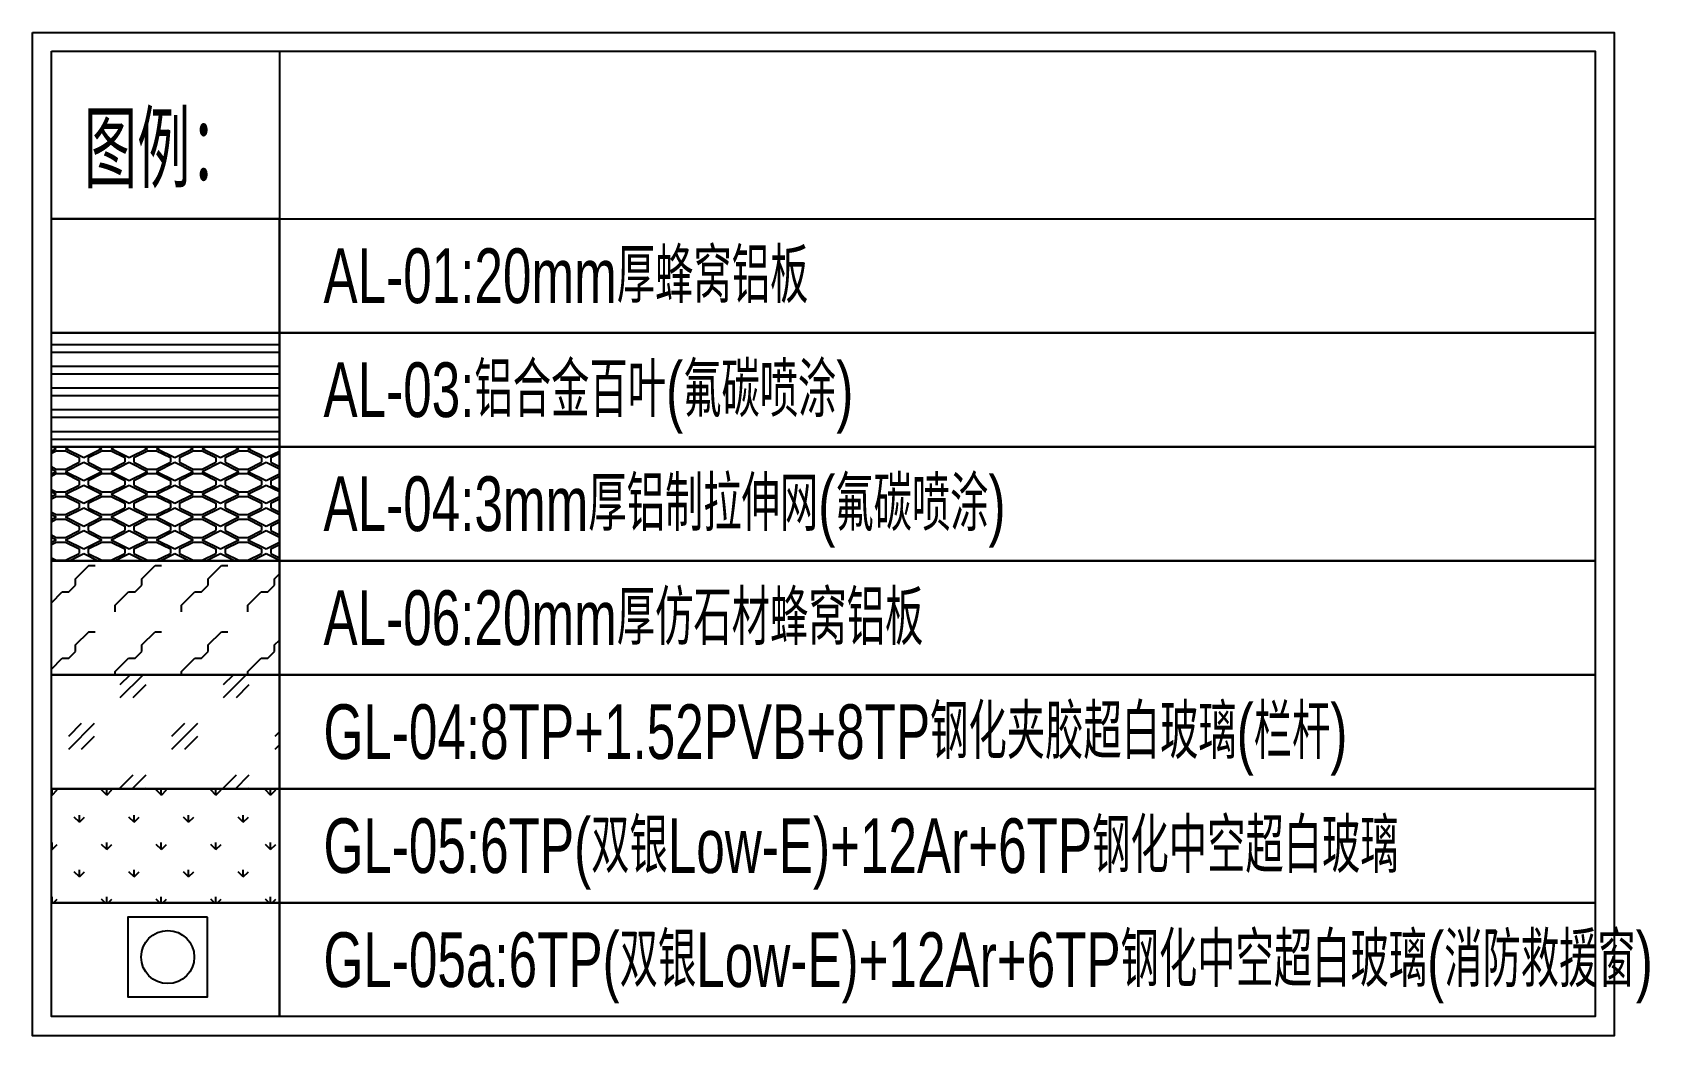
# Model space of a CAD drawing. Extents: x 137748 to 546915, y -417571 to -267079.
# Drawn here: x 498162 to 546915, y -417571 to -387314 of the extents above; entities that cross this region are included whole.
import ezdxf
from ezdxf.enums import TextEntityAlignment as Align

# ---------------------------------------------------------------- set-up
doc = ezdxf.new("R2010")
doc.units = 0
doc.layers.get('0').update_dxf_attribs({"color": 8})
for name, color, linetype in [('#填充层', 8, 'Continuous'), ('#文字', 8, 'Continuous'), ('#标注', 8, 'Continuous'), ('A-ELEV-PATT', 8, 'Continuous'), ('E-HATCH3', 8, 'Continuous'), ('S_STAIR', 8, 'Continuous')]:
    doc.layers.add(name, color=color, linetype=linetype)
doc.styles.add('#文字', font='jrs.shx', dxfattribs={"width": 0.7, "bigfont": 'hztxt.shx'})

# ---------------------------------------------------------------- blocks, each defined once
blk = doc.blocks.new('TL2')
at = {"layer": '#填充层', "ltscale": 5}
h = blk.add_hatch(dxfattribs=at)
h.set_pattern_fill('玻璃A', color=256, scale=0.5)
h.set_pattern_definition([(45, (-333.941, 911.1208), (-2.828427, 2.828427), [2, -2]), (45, (-333.941, 911.828), (-2.828427, 2.828427), [1, -3]), (45, (-333.234, 911.1208), (-2.828427, 2.828427), [1, -3])])
h.paths.add_polyline_path([(-85.648, 19.792), (-73.148, 19.792), (-73.148, 13.542), (-85.648, 13.542)])
at = {"layer": 'A-ELEV-PATT', "ltscale": 5}
h = blk.add_hatch(dxfattribs=at)
h.set_pattern_fill('STEEL', color=256, scale=0.75, angle=135)
h.set_pattern_definition([(180, (-562.4392, 771.7204), (-1e-16, -1.190625), []), (180, (-562.8602, 771.2994), (-1e-16, -1.190625), [])])
h.paths.add_polyline_path([(-85.648, 38.542), (-73.148, 38.542), (-73.148, 32.292), (-85.648, 32.292)])
at = {"layer": 'E-HATCH3'}
h = blk.add_hatch(dxfattribs=at)
h.set_pattern_fill('菱形金属网', color=256, scale=1.25, angle=-90, style=0)
h.set_pattern_definition([(270, (-561.6892, 771.2204), (2.5, -1.25), [0.25, -1]), (270, (-561.1892, 771.2204), (2.5, -1.25), [0.25, -1]), (5e-10, (-560.4392, 771.5954), (2.5, 1.25), [0.5, -2]), (5e-10, (-560.4392, 769.3454), (2.5, 1.25), [0.5, -2]), (333.43495, (-562.4392, 771.7204), (2.5, -1e-09), [1.118, -1.677085]), (333.43495, (-561.4392, 770.9704), (2.5, -5e-08), [1.118, -1.677085]), (333.43495, (-562.4392, 771.5954), (2.5, -1e-09), [0.8385, -0.559, 0.8385, -0.559085]), (26.56505, (-562.4392, 770.5954), (2.5, 1e-09), [0.8385, -0.559, 0.8385, -0.559085]), (26.56505, (-561.4392, 771.2204), (2.5, 1e-09), [1.118, -1.677085]), (26.56505, (-562.4392, 770.4704), (2.5, 1e-09), [1.118, -1.677085])])
h.paths.add_polyline_path([(-85.648, 32.292), (-73.148, 32.292), (-73.148, 26.042), (-85.648, 26.042)])
h = blk.add_hatch(dxfattribs=at)
h.set_pattern_fill('玻璃D', color=256, scale=7.272727, style=0)
h.set_pattern_definition([(0, (-561.712, 766.925), (3.636364, 3.636364), [0.363636, -3.272727, 0.363636, -3.272727]), (0, (-560.2574, 768.3795), (3.636364, 3.636364), [0.363636, -3.272727, 0.363636, -3.272727]), (90, (-562.4392, 765.834), (-3.636364, 3.636364), [0.363636, -3.272727]), (90, (-560.9847, 767.2885), (-3.636364, 3.636364), [0.363636, -3.272727]), (45, (-560.9847, 767.6522), (0, 3.636364), [1.028509, -2.0570675, 1.028509, -1.028509]), (45, (-561.3483, 766.925), (0, 3.636364), [0.514255, -4.62834])])
h.paths.add_polyline_path([(-85.648, 26.042), (-73.148, 26.042), (-73.148, 19.792), (-85.648, 19.792)])
h = blk.add_hatch(dxfattribs=at)
h.set_pattern_fill('GRASS', color=256, scale=0.75, style=0)
h.set_pattern_definition([(90, (-796.4061, -108.4359), (-1.4966932, 1.4966932), [0.396871, -2.596515]), (45, (-796.4061, -108.4359), (-1.496694, 1.496694), [0.396871, -1.719774]), (135, (-796.4061, -108.4359), (-1.496694, -1.496694), [0.396871, -1.719774])])
h.paths.add_polyline_path([(-85.648, 13.542), (-73.148, 13.542), (-73.148, 7.292), (-85.648, 7.292)])
at = {"layer": '#标注'}
for points in [[(-85.648, 44.792), (-73.148, 44.792), (-73.148, 38.542), (-85.648, 38.542)], [(-1.042, 38.542), (-73.148, 38.542), (-73.148, 44.792), (-1.042, 44.792)], [(-85.648, 38.542), (-73.148, 38.542), (-73.148, 32.292), (-85.648, 32.292)], [(-1.042, 32.292), (-73.148, 32.292), (-73.148, 38.542), (-1.042, 38.542)], [(-85.648, 32.292), (-73.148, 32.292), (-73.148, 26.042), (-85.648, 26.042)], [(-1.042, 26.042), (-73.148, 26.042), (-73.148, 32.292), (-1.042, 32.292)], [(-85.648, 26.042), (-73.148, 26.042), (-73.148, 19.792), (-85.648, 19.792)], [(-1.042, 19.792), (-73.148, 19.792), (-73.148, 26.042), (-1.042, 26.042)], [(-85.648, 19.792), (-73.148, 19.792), (-73.148, 13.542), (-85.648, 13.542)], [(-73.148, 19.792), (-1.042, 19.792), (-1.042, 13.542), (-73.148, 13.542)], [(-85.648, 13.542), (-73.148, 13.542), (-73.148, 7.292), (-85.648, 7.292)], [(-1.042, 7.292), (-73.148, 7.292), (-73.148, 13.542), (-1.042, 13.542)], [(-85.648, 7.292), (-73.148, 7.292), (-73.148, 1.042), (-85.648, 1.042)], [(-1.042, 1.042), (-73.148, 1.042), (-73.148, 7.292), (-1.042, 7.292)]]:
    blk.add_lwpolyline(points, close=True, dxfattribs=at)
for points in [[(-86.69, 55.013), (0, 55.013), (0, 0), (-86.69, 0)], [(-85.648, 53.972), (-1.042, 53.972), (-1.042, 1.042), (-85.648, 1.042)], [(-85.648, 53.972), (-73.148, 53.972), (-73.148, 44.792), (-85.648, 44.792)]]:
    blk.add_lwpolyline(points, close=True)
at = {"layer": 'S_STAIR'}
blk.add_lwpolyline([(-77.087, 6.495), (-81.451, 6.495), (-81.451, 2.132), (-77.087, 2.132)], close=True, dxfattribs=at)
blk.add_circle((-79.269, 4.313), 1.455, dxfattribs=at)
at = {"layer": '#文字', "style": '#文字', "width": 0.7}
blk.add_text('图例：', height=4.1667, dxfattribs=at).set_placement((-79.489, 48.763), align=Align.MIDDLE)
for s, p in [('AL-01:20mm厚蜂窝铝板', (-70.733, 41.667)), ('AL-03:铝合金百叶(氟碳喷涂)', (-70.733, 35.417)), ('AL-04:3mm厚铝制拉伸网(氟碳喷涂)', (-70.733, 29.167)), ('AL-06:20mm厚仿石材蜂窝铝板', (-70.733, 22.917)), ('GL-04:8TP+1.52PVB+8TP钢化夹胶超白玻璃(栏杆)', (-70.733, 16.667)), ('GL-05:6TP(双银Low-E)+12Ar+6TP钢化中空超白玻璃 ', (-70.733, 10.417)), ('GL-05a:6TP(双银Low-E)+12Ar+6TP钢化中空超白玻璃(消防救援窗) ', (-70.733, 4.167))]:
    blk.add_text(s, height=3, dxfattribs=at).set_placement(p, align=Align.MIDDLE_LEFT)

msp = doc.modelspace()

# ---------------------------------------------------------------- block references
at = {"layer": '#标注', "xscale": 550, "yscale": 550, "zscale": 550}
msp.add_blockref('TL2', (545841.6, -417571.2), dxfattribs=at)

doc.saveas('drawing.dxf')
